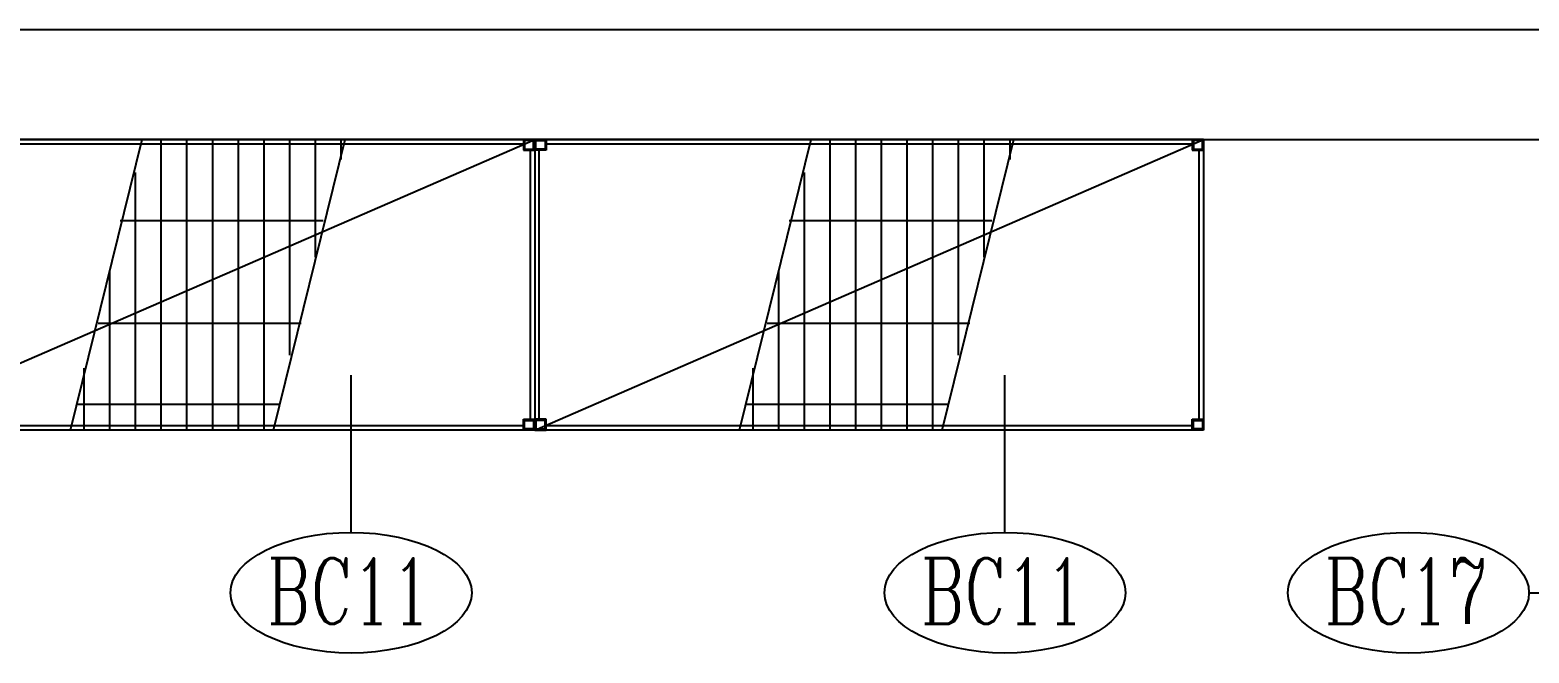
# Model space of a CAD drawing. Extents: x -12047294 to -5625356, y -1456591 to -622873.
# Drawn here: x -6025336 to -6022602, y -714310 to -713173 of the extents above; entities that cross this region are included whole.
import ezdxf

# ---------------------------------------------------------------- set-up
doc = ezdxf.new("R2010")
doc.units = 0
doc.header["$LTSCALE"] = 10
doc.header["$MEASUREMENT"] = 0
doc.linetypes.add('DOTE', pattern=[2.42, 2, -0.2, 0.02, -0.2])
for name, color, linetype in [('A-WALL', 2, 'Continuous'), ('DOTE', 9, 'DOTE'), ('EQUIP', 1, 'Continuous'), ('Iteam', 4, 'Continuous')]:
    doc.layers.add(name, color=color, linetype=linetype)
doc.styles.add('SHZF-注释', font='romanc.shx', dxfattribs={"width": 0.8, "bigfont": 'shzf-hz.shx'})

# ---------------------------------------------------------------- blocks, each defined once
blk = doc.blocks.new('LXX09082059')
at = {"layer": 'EQUIP', "color": 8}
blk.add_line((-631.9, -274.5), (588.1, 255.5), dxfattribs=at)
at = {"layer": 'EQUIP'}
for p, q in [((-631.9, 255.5), (-631.9, -274.5)), ((588.1, 255.5), (-631.9, 255.5)), ((-631.9, 255.5), (-611.1, 255.5)), ((-631.9, 235.9), (-631.9, 255.5)), ((-629.8, 253.5), (-613.2, 253.5)), ((-629.8, 237.8), (-629.8, 253.5)), ((-613.2, 253.5), (-613.2, 237.8)), ((-611.1, 255.5), (-611.1, 235.9)), ((-611.1, 247.5), (567.3, 247.5)), ((-258.6, -274.5), (-127.8, 255.5)), ((111.3, -274.5), (242.1, 255.5)), ((588.1, 255.5), (567.3, 255.5)), ((567.3, 255.5), (567.3, 235.9)), ((586, 253.5), (569.4, 253.5)), ((569.4, 253.5), (569.4, 237.8)), ((586, 237.8), (586, 253.5)), ((588.1, 255.5), (588.1, -274.5)), ((588.1, 235.9), (588.1, 255.5)), ((-611.1, 235.9), (-631.9, 235.9)), ((-613.2, 237.8), (-629.8, 237.8)), ((-623.9, -254.9), (-623.9, 235.9)), ((567.3, 235.9), (588.1, 235.9)), ((569.4, 237.8), (586, 237.8)), ((580.1, -254.9), (580.1, 235.9)), ((-631.9, -254.9), (-631.9, -274.5)), ((-611.1, -254.9), (-631.9, -254.9)), ((-629.8, -256.8), (-629.8, -272.5)), ((-613.2, -256.8), (-629.8, -256.8)), ((-629.8, -272.5), (-613.2, -272.5)), ((-613.2, -272.5), (-613.2, -256.8)), ((-611.1, -274.5), (-611.1, -254.9)), ((-611.1, -266.5), (567.3, -266.5)), ((567.3, -274.5), (567.3, -254.9)), ((567.3, -254.9), (588.1, -254.9)), ((569.4, -272.5), (569.4, -256.8)), ((569.4, -256.8), (586, -256.8)), ((586, -272.5), (569.4, -272.5)), ((586, -256.8), (586, -272.5)), ((588.1, -254.9), (588.1, -274.5)), ((588.1, -274.5), (-631.9, -274.5)), ((-631.9, -274.5), (-611.1, -274.5)), ((588.1, -274.5), (-621.5, -274.5)), ((588.1, -274.5), (567.3, -274.5))]:
    blk.add_line(p, q, dxfattribs=at)
at = {"layer": 'EQUIP', "linetype": 'Continuous'}
for p, q in [((-93.8, 255.5), (-93.8, -274.5)), ((-46.9, 255.5), (-46.9, -274.5)), ((0, 255.5), (0, -274.5)), ((46.9, 255.5), (46.9, -274.5)), ((93.7, 255.5), (93.7, -274.5)), ((140.6, 255.5), (140.6, -137.9)), ((187.5, 255.5), (187.5, 40.7)), ((234.4, 255.5), (234.4, 219.3)), ((-140.6, 195.6), (-140.6, -274.5)), ((-168, 108), (201.9, 108)), ((-187.5, 17.1), (-187.5, -274.5)), ((-208.2, -79.5), (161.7, -79.5)), ((-234.4, -161.5), (-234.4, -274.5)), ((-248.4, -227), (121.5, -227))]:
    blk.add_line(p, q, dxfattribs=at)

msp = doc.modelspace()

# ---------------------------------------------------------------- linework, layer by layer
at = {"layer": 'A-WALL'}
for p, q in [((-6021536.1, -713173.4), (-6026586.1, -713173.4)), ((-6026586.1, -713373.4), (-6021736.1, -713373.4))]:
    msp.add_line(p, q, dxfattribs=at)
at = {"layer": 'DOTE'}
msp.add_line((-6089538.8, -713373.4), (-5988539.2, -713373.4), dxfattribs=at)
at = {"layer": 'Iteam'}
for p, q in [((-6024750.4, -714090.2, 0), (-6024750.4, -713803.4)), ((-6023557.7, -714090.2, 0), (-6023557.7, -713803.4)), ((-6022601.9, -714200.2, 0), (-6022496.1, -714200.2))]:
    msp.add_line(p, q, dxfattribs=at)
for centre in [(-6024750.4, -714200.2, 0), (-6023557.7, -714200.2, 0), (-6022821.9, -714200.2, 0)]:
    msp.add_ellipse(centre, major_axis=(220, 0), ratio=0.5, dxfattribs=at)

# ---------------------------------------------------------------- block references
at = {"layer": 'EQUIP'}
for p in [(-6025003.5, -713628.9), (-6023783.5, -713628.9)]:
    msp.add_blockref('LXX09082059', p, dxfattribs=at)

# ---------------------------------------------------------------- texts
at = {"layer": 'Iteam', "style": 'SHZF-注释', "width": 0.7}
for s, p in [('BC11', (-6024903.6, -714257.2)), ('BC11', (-6023711, -714257.2)), ('BC17', (-6022975.1, -714257.2))]:
    msp.add_text(s, height=120, dxfattribs=at).set_placement(p)

doc.saveas('drawing.dxf')
